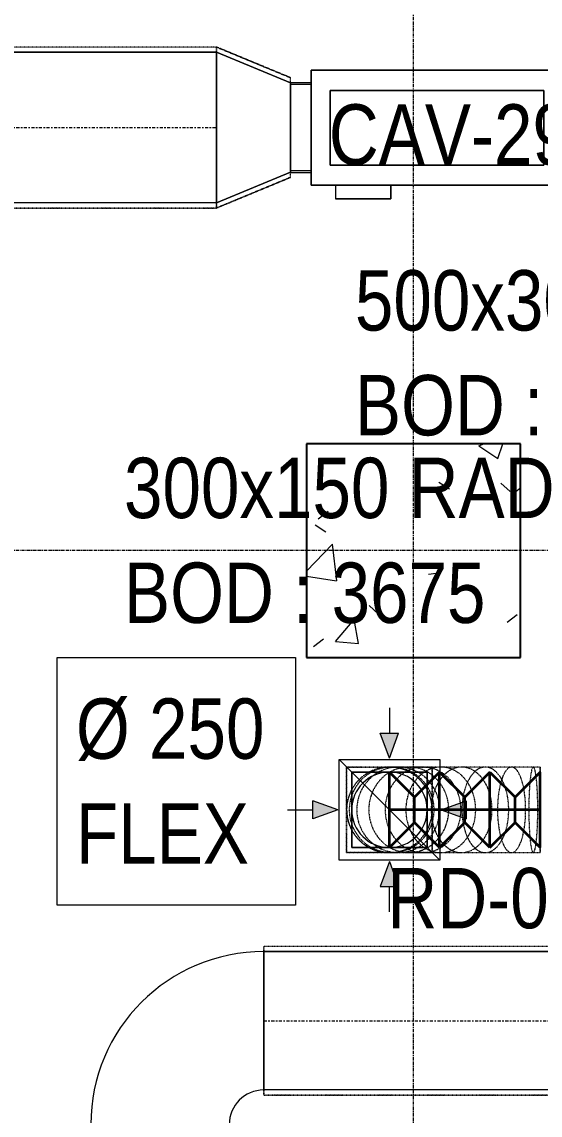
# Model space of a CAD drawing. Header units: inches. Extents: x -83664 to 20107, y -47222 to 19398.
# Drawn here: x -1529 to 531, y -12008 to -7663 of the extents above; entities that cross this region are included whole.
import ezdxf

# ---------------------------------------------------------------- set-up
doc = ezdxf.new("R2010")
doc.units = ezdxf.units.IN
doc.header["$MEASUREMENT"] = 0
for name, pattern in [('Center', [29.999999, 12, -6, 6, -6]), ('Grid Line', [22.225, 12.7, -3.175, 3.175, -3.175]), ('Hidden 0_50', [1.0584, 0.5292, -0.5292])]:
    doc.linetypes.add(name, pattern=pattern)
for name, color, linetype, lineweight in [('A-COLS', 7, 'Continuous', 9), ('A-DETL-GENF', 7, 'Continuous', 9), ('G-ANNO-TEXT', 7, 'Continuous', 9), ('M-EQPM', 7, 'Continuous', 18), ('M-HVAC-CDFF', 7, 'Continuous', 9), ('M-HVAC-DUCT-CNTR', 7, 'Center', 9), ('M-HVAC-DUCT-IDEN', 7, 'Continuous', 18), ('S-GRID', 7, 'Continuous', 9)]:
    doc.layers.add(name, color=color, linetype=linetype, lineweight=lineweight)
doc.layers.add('M-HVAC-DUCT', color=7, linetype='Continuous', lineweight=9, true_color=0xffe97f)
doc.layers.add('M-HVAC-DUCT-PATT', color=7, linetype='Continuous', lineweight=35, true_color=0x007f00)
doc.styles.add('Arial Narrow_21', font='ARIALN.TTF', dxfattribs={"height": 240})
pattern_1 = [(50, (0, 0), (1093.1044, -95.634), [114.3, -1257.3]), (355, (0, 0), (-211.4575, 1146.341), [91.44, -1005.84]), (100.451, (91.1, -8), (881.656, 1050.7), [97.14, -1068.54]), (46.184, (0, 304.8), (1626.475, -252.257), [171.45, -1885.95]), (96.636, (135.5, 283.8), (1424.416, 1484.565), [145.71, -1602.811]), (351.184, (0, 304.8), (1424.43, 1484.551), [137.16, -1508.76]), (21, (152.4, 228.6), (909.6863, -613.591), [114.3, -1257.3]), (326, (152.4, 228.6), (370.812, 1105.129), [91.44, -1005.84]), (71.451, (228.2, 177.5), (1280.5033, 491.528), [97.14, -1068.54]), (37.5, (0, 0), (18.5313, 507.3303), [50.292, -943.356, 50.292, -970.788, -1009.65]), (37.5, (0, 0), (18.5313, 507.3303), [-2014.728, 50.292, -959.358]), (7.5, (0, 0), (400.9178, 601.0836), [50.292, -531.876, 50.292, -920.496, -384.81]), (7.5, (0, 0), (400.9178, 601.0836), [-1552.956, 50.292, -334.518]), (327.5, (-339.85, 0), (813.54515, -34.3737), [50.292, -330.708, 50.292, -1138.428, -1577.34]), (327.5, (-339.85, 0), (813.54515, -34.3737), [-1569.72, 50.292, -1527.048]), (317.5, (-492.25, 0), (888.7755, 152.56), [50.292, -445.008, 50.292, -739.14, -1120.14]), (317.5, (-492.25, 0), (888.7755, 152.56), [-1284.732, 50.292, -1069.848])]

# ---------------------------------------------------------------- blocks, each defined once
blk = doc.blocks.new('GCE-AT-Return Air Rectangular Diffuser - 300X300-7590694-FIRST FLOOR AC CONDITIONING LAYOUT - PART A')
at = {"layer": 'A-DETL-GENF', "true_color": 0xff00ff}
for points in [[(0, 205), (36.4, 305), (-36.4, 305)], [(-305, -36.4), (-205, 0), (-305, 36.4)], [(305, -36.4), (305, 36.4), (205, 0)], [(36.4, -305), (0, -205), (-36.4, -305)]]:
    blk.add_hatch(color=6, dxfattribs=at).paths.add_polyline_path(points)
at = {"layer": 'A-DETL-GENF', "color": 6, "true_color": 0xff00ff}
for p, q in [((0, 405), (0, 305)), ((0, 205), (-36.4, 305)), ((-36.4, 305), (36.4, 305)), ((0, 205), (36.4, 305)), ((-200, 200), (200, 200)), ((-200, -200), (-200, 200)), ((-200, 200), (200, -200)), ((200, 200), (200, -200)), ((-205, 0), (-305, 36.4)), ((-305, -36.4), (-305, 36.4)), ((205, 0), (305, 36.4)), ((305, 36.4), (305, -36.4)), ((405, 0), (305, 0)), ((-405, 0), (-305, 0)), ((-205, 0), (-305, -36.4)), ((205, 0), (305, -36.4)), ((200, -200), (-200, -200)), ((0, -205), (-36.4, -305)), ((0, -205), (36.4, -305)), ((-36.4, -305), (36.4, -305)), ((0, -405), (0, -305))]:
    blk.add_line(p, q, dxfattribs=at)
blk = doc.blocks.new('M_Rectangular to Round Transition - Angle - 45 Degree-7399641-FIRST FLOOR AC CONDITIONING LAYOUT - PART A')
at = {"layer": 'M-HVAC-DUCT', "color": 6, "true_color": 0xff00ff}
for p, q in [((146028.2, 59241), (145878.2, 59241)), ((145878.2, 59241), (145878.2, 59091)), ((145878.2, 59241), (146178.2, 59241)), ((145878.2, 58941), (145878.2, 59241)), ((146178.2, 59241), (146028.2, 59241)), ((146178.2, 59091), (146178.2, 59241)), ((146178.2, 59241), (146178.2, 58941)), ((145878.2, 59091), (145878.2, 58941)), ((146178.2, 58941), (146178.2, 59091)), ((145878.2, 58941), (146028.2, 58941)), ((146178.2, 58941), (145878.2, 58941)), ((146028.2, 58941), (146178.2, 58941))]:
    blk.add_line(p, q, dxfattribs=at)
for start, end in [(90, 180), (0, 90), (180, 270), (270, 0)]:
    blk.add_arc((146028.2, 59091), 150, start, end, dxfattribs=at)
blk = doc.blocks.new('CAV - CAV-29-9301358-FIRST FLOOR AC CONDITIONING LAYOUT - PART A')
at = {"layer": 'M-EQPM', "color": 6, "true_color": 0xff00ff}
for p, q in [((500, 228.5), (-500, 228.5)), ((-500, 228.5), (-500, -228.5)), ((-500, -228.5), (-500, 228.5)), ((-500, 228.5), (500, 228.5)), ((500, -228.5), (500, 228.5)), ((500, 228.5), (500, -228.5)), ((-500, 178), (-581.8, 178)), ((-581.8, 178), (-581.8, -178)), ((-581.8, 178), (-581.8, -178)), ((-500, -178), (-500, 178)), ((-500, -178), (-500, 178)), ((581.8, 178), (500, 178)), ((500, 178), (500, -178)), ((500, 178), (500, -178)), ((581.8, -178), (581.8, 178)), ((581.8, -178), (581.8, 178)), ((-500, 171.3), (-581.8, 171.3)), ((-581.8, -169.7), (-581.8, 171.3)), ((-581.8, -169.7), (-581.8, 171.3)), ((-500, 171.3), (-500, -169.7)), ((-500, 171.3), (-500, -169.7)), ((-425, -148.8), (-425, 148.3)), ((-425, 148.3), (425, 148.3)), ((425, 148.3), (-425, 148.3)), ((-425, 148.3), (-425, -148.8)), ((425, 148.3), (425, -148.8)), ((425, -148.8), (425, 148.3)), ((581.8, 171.3), (500, 171.3)), ((500, -169.7), (500, 171.3)), ((500, -169.7), (500, 171.3)), ((581.8, 171.3), (581.8, -169.7)), ((581.8, 171.3), (581.8, -169.7)), ((-581.8, -169.7), (-500, -169.7)), ((425, -148.8), (-425, -148.8)), ((-425, -148.8), (425, -148.8)), ((500, -169.7), (581.8, -169.7)), ((-581.8, -178), (-500, -178)), ((500, -178), (581.8, -178)), ((-500, -228.5), (500, -228.5)), ((500, -228.5), (-500, -228.5)), ((-183.8, -228.5), (-403.8, -228.5)), ((-403.8, -228.5), (-183.8, -228.5)), ((-403.8, -228.5), (-403.8, -283.2)), ((-403.8, -228.5), (-403.8, -283.2)), ((-183.8, -283.2), (-183.8, -228.5)), ((-183.8, -228.5), (-183.8, -283.2)), ((-183.8, -283.2), (-403.8, -283.2)), ((-403.8, -283.2), (-183.8, -283.2))]:
    blk.add_line(p, q, dxfattribs=at)
blk = doc.blocks.new('M_Rectangular to Round Transition - Angle - 45 Degree-9301361-FIRST FLOOR AC CONDITIONING LAYOUT - PART A')
at = {"layer": 'M-HVAC-DUCT', "color": 6, "true_color": 0xff00ff}
for p, q in [((0, 300), (294.5, 178)), ((294.5, 178), (0, 300)), ((0, 300), (0, -300)), ((0, -300), (0, 300)), ((294.5, 0), (294.5, 178)), ((294.5, 0), (294.5, 178)), ((294.5, -178), (294.5, 0)), ((294.5, -178), (294.5, 0)), ((0, -300), (294.5, -178)), ((294.5, -178), (0, -300))]:
    blk.add_line(p, q, dxfattribs=at)
blk = doc.blocks.new('M_Rec Elbow - Radius - 0_75W-9404337-FIRST FLOOR AC CONDITIONING LAYOUT - PART A')
at = {"layer": 'M-HVAC-DUCT', "color": 30, "true_color": 0xff7f00}
for p, q in [((-275, 412.5), (275, 412.5)), ((275, 412.5), (-275, 412.5)), ((-412.5, 275), (-412.5, -275)), ((-412.5, -275), (-412.5, 275))]:
    blk.add_line(p, q, dxfattribs=at)
for radius in [137.5, 137.5, 687.5, 687.5]:
    blk.add_arc((-412.5, 412.5), radius, 270, 359.9998, dxfattribs=at)
blk = doc.blocks.new('TEMW-SMBZ-HO-BM-HVAC-00002_rvt-1-FIRST FLOOR AC CONDITIONING LAYOUT - PART A')
at = {"layer": 'M-HVAC-DUCT', "color": 6, "linetype": 'Hidden 0_50', "true_color": 0xff00ff}
for p, q in [((150701.1, 90609.6), (149815.7, 90609.6)), ((150701.1, 90609.6), (149815.7, 90609.6)), ((150701.1, 89969.6), (150701.1, 90609.6)), ((150701.1, 90609.6), (150701.1, 89969.6)), ((150701.1, 90609.6), (150995.6, 90487.6)), ((150995.6, 90487.6), (150701.1, 90609.6)), ((150701.1, 89969.6), (150701.1, 90609.6)), ((150701.1, 90609.6), (150701.1, 89969.6)), ((150995.6, 90289.6), (150995.6, 90487.6)), ((150995.6, 90289.6), (150995.6, 90487.6)), ((150995.6, 90091.6), (150995.6, 90289.6)), ((150995.6, 90091.6), (150995.6, 90289.6)), ((150701.1, 89969.6), (150995.6, 90091.6)), ((150995.6, 90091.6), (150701.1, 89969.6)), ((149815.7, 89969.6), (150701.1, 89969.6)), ((150701.1, 89969.6), (149815.7, 89969.6)), ((151388.5, 87747.5), (151218.5, 87747.5)), ((151218.5, 87747.5), (151218.5, 87577.5)), ((151218.5, 87407.5), (151218.5, 87747.5)), ((151218.5, 87747.5), (151558.5, 87747.5)), ((151397.4, 87747.5), (151388.5, 87747.5)), ((151558.5, 87747.5), (151388.5, 87747.5)), ((151423.4, 87747.5), (151397.4, 87747.5)), ((151465.4, 87747.5), (151423.4, 87747.5)), ((151522.1, 87747.5), (151465.4, 87747.5)), ((151592.5, 87747.5), (151522.1, 87747.5)), ((151558.5, 87577.5), (151558.5, 87747.5)), ((151558.5, 87747.5), (151558.5, 87407.5)), ((151675.4, 87747.5), (151592.5, 87747.5)), ((151769.6, 87747.5), (151675.4, 87747.5)), ((151874, 87747.5), (151769.6, 87747.5)), ((151960.3, 87747.5), (151874, 87747.5)), ((151987.4, 87747.5), (151960.3, 87747.5)), ((151987.4, 87407.5), (151987.4, 87747.5)), ((151987.4, 87407.5), (151987.4, 87747.5)), ((151987.4, 87747.5), (151987.4, 87577.5)), ((151987.4, 87747.5), (151987.4, 87577.5)), ((151218.5, 87577.5), (151218.5, 87407.5)), ((151558.5, 87407.5), (151558.5, 87577.5)), ((151987.4, 87577.5), (151987.4, 87407.5)), ((151987.4, 87577.5), (151987.4, 87407.5)), ((151218.5, 87407.5), (151388.5, 87407.5)), ((151558.5, 87407.5), (151218.5, 87407.5)), ((151388.5, 87407.5), (151397.4, 87407.5)), ((151388.5, 87407.5), (151558.5, 87407.5)), ((151397.4, 87407.5), (151423.4, 87407.5)), ((151423.4, 87407.5), (151465.4, 87407.5)), ((151465.4, 87407.5), (151522.1, 87407.5)), ((151522.1, 87407.5), (151592.5, 87407.5)), ((151592.5, 87407.5), (151675.4, 87407.5)), ((151675.4, 87407.5), (151769.6, 87407.5)), ((151769.6, 87407.5), (151874, 87407.5)), ((151874, 87407.5), (151960.3, 87407.5)), ((151960.3, 87407.5), (151987.4, 87407.5))]:
    blk.add_line(p, q, dxfattribs=at)
at = {"layer": 'M-HVAC-DUCT', "color": 6, "true_color": 0xff00ff}
for p, q in [((149815.7, 90589.6), (150701.1, 90589.6)), ((150701.1, 90589.6), (149815.7, 90589.6)), ((150701.1, 90589.6), (150701.1, 89989.6)), ((150701.1, 89989.6), (150701.1, 90589.6)), ((150701.1, 89989.6), (149815.7, 89989.6)), ((150701.1, 89989.6), (149815.7, 89989.6))]:
    blk.add_line(p, q, dxfattribs=at)
at = {"layer": 'M-HVAC-DUCT', "color": 30, "linetype": 'Hidden 0_50', "true_color": 0xff7f00}
for p, q in [((150889.1, 86444), (150889.1, 87034)), ((150889.1, 87034), (150889.1, 86444)), ((153605.4, 87034), (150889.1, 87034)), ((153605.4, 87034), (150889.1, 87034)), ((150889.1, 86444), (153605.4, 86444)), ((153605.4, 86444), (150889.1, 86444))]:
    blk.add_line(p, q, dxfattribs=at)
at = {"layer": 'M-HVAC-DUCT', "color": 30, "true_color": 0xff7f00}
for p, q in [((150889.1, 87014), (150889.1, 86464)), ((150889.1, 86464), (150889.1, 87014)), ((150889.1, 87014), (153605.4, 87014)), ((153605.4, 87014), (150889.1, 87014)), ((153605.4, 86464), (150889.1, 86464)), ((153605.4, 86464), (150889.1, 86464))]:
    blk.add_line(p, q, dxfattribs=at)
at = {"layer": 'M-HVAC-DUCT', "color": 6, "linetype": 'Hidden 0_50', "true_color": 0xff00ff}
for start, end in [(90, 270), (90, 180), (270, 90), (0, 90), (180, 270), (270, 0)]:
    blk.add_arc((151388.5, 87577.5), 170, start, end, dxfattribs=at)
for points in [[(151388.5, 87747.5), (151373.7, 87747.5), (151344, 87743.6), (151302.5, 87726.5), (151266.9, 87699.1), (151239.6, 87663.5), (151222.4, 87622.1), (151216.5, 87577.5), (151222.4, 87533), (151239.6, 87491.6), (151266.9, 87456), (151302.5, 87428.6), (151344, 87411.5), (151373.7, 87407.5), (151388.5, 87407.5)], [(151397.4, 87747.5), (151382.7, 87747.5), (151353.3, 87743.6), (151312.1, 87726.5), (151276.8, 87699.1), (151249.7, 87663.5), (151232.7, 87622.1), (151226.8, 87577.5), (151232.7, 87533), (151249.7, 87491.6), (151276.8, 87456), (151312.1, 87428.6), (151353.3, 87411.5), (151382.7, 87407.5), (151397.4, 87407.5)], [(151423.4, 87747.5), (151409.1, 87747.5), (151380.3, 87743.6), (151340.1, 87726.5), (151305.6, 87699.1), (151279.1, 87663.5), (151262.4, 87622.1), (151256.8, 87577.5), (151262.4, 87533), (151279.1, 87491.6), (151305.6, 87456), (151340.1, 87428.6), (151380.3, 87411.5), (151409.1, 87407.5), (151423.4, 87407.5)], [(151465.4, 87747.5), (151451.5, 87747.5), (151423.8, 87743.6), (151385, 87726.5), (151351.7, 87699.1), (151326.2, 87663.5), (151310.1, 87622.1), (151304.6, 87577.5), (151310.1, 87533), (151326.2, 87491.6), (151351.7, 87456), (151385, 87428.6), (151423.8, 87411.5), (151451.5, 87407.5), (151465.4, 87407.5)], [(151522.1, 87747.5), (151509, 87747.5), (151482.7, 87743.6), (151445.9, 87726.5), (151414.4, 87699.1), (151390.1, 87663.5), (151374.9, 87622.1), (151369.7, 87577.5), (151374.9, 87533), (151390.1, 87491.6), (151414.4, 87456), (151445.9, 87428.6), (151482.7, 87411.5), (151509, 87407.5), (151522.1, 87407.5)], [(151388.5, 87407.5), (151403.3, 87407.5), (151433, 87411.5), (151474.5, 87428.6), (151510.1, 87456), (151537.4, 87491.6), (151554.6, 87533), (151560.4, 87577.5), (151554.6, 87622.1), (151537.4, 87663.5), (151510.1, 87699.1), (151474.5, 87726.5), (151433, 87743.6), (151403.3, 87747.5), (151388.5, 87747.5)], [(151397.4, 87407.5), (151412.1, 87407.5), (151441.6, 87411.5), (151482.7, 87428.6), (151518, 87456), (151545.1, 87491.6), (151562.2, 87533), (151568, 87577.5), (151562.2, 87622.1), (151545.1, 87663.5), (151518, 87699.1), (151482.7, 87726.5), (151441.6, 87743.6), (151412.1, 87747.5), (151397.4, 87747.5)], [(151423.4, 87407.5), (151437.8, 87407.5), (151466.6, 87411.5), (151506.8, 87428.6), (151541.3, 87456), (151567.8, 87491.6), (151584.4, 87533), (151590.1, 87577.5), (151584.4, 87622.1), (151567.8, 87663.5), (151541.3, 87699.1), (151506.8, 87726.5), (151466.6, 87743.6), (151437.8, 87747.5), (151423.4, 87747.5)], [(151592.5, 87747.5), (151580.4, 87747.5), (151556.2, 87743.6), (151522.3, 87726.5), (151493.3, 87699.1), (151471, 87663.5), (151456.9, 87622.1), (151452.2, 87577.5), (151456.9, 87533), (151471, 87491.6), (151493.3, 87456), (151522.3, 87428.6), (151556.2, 87411.5), (151580.4, 87407.5), (151592.5, 87407.5)], [(151465.4, 87407.5), (151479.3, 87407.5), (151507, 87411.5), (151545.8, 87428.6), (151579.1, 87456), (151604.6, 87491.6), (151620.7, 87533), (151626.1, 87577.5), (151620.7, 87622.1), (151604.6, 87663.5), (151579.1, 87699.1), (151545.8, 87726.5), (151507, 87743.6), (151479.3, 87747.5), (151465.4, 87747.5)], [(151522.1, 87407.5), (151535.3, 87407.5), (151561.6, 87411.5), (151598.4, 87428.6), (151629.9, 87456), (151654.1, 87491.6), (151669.4, 87533), (151674.6, 87577.5), (151669.4, 87622.1), (151654.1, 87663.5), (151629.9, 87699.1), (151598.4, 87726.5), (151561.6, 87743.6), (151535.3, 87747.5), (151522.1, 87747.5)], [(151675.4, 87747.5), (151664.8, 87747.5), (151643.8, 87743.6), (151614.3, 87726.5), (151589, 87699.1), (151569.6, 87663.5), (151557.4, 87622.1), (151553.2, 87577.5), (151557.4, 87533), (151569.6, 87491.6), (151589, 87456), (151614.3, 87428.6), (151643.8, 87411.5), (151664.8, 87407.5), (151675.4, 87407.5)], [(151592.5, 87407.5), (151604.6, 87407.5), (151628.8, 87411.5), (151662.7, 87428.6), (151691.8, 87456), (151714.1, 87491.6), (151728.1, 87533), (151732.9, 87577.5), (151728.1, 87622.1), (151714.1, 87663.5), (151691.8, 87699.1), (151662.7, 87726.5), (151628.8, 87743.6), (151604.6, 87747.5), (151592.5, 87747.5)], [(151675.4, 87407.5), (151685.9, 87407.5), (151707, 87411.5), (151736.5, 87428.6), (151761.8, 87456), (151781.2, 87491.6), (151793.4, 87533), (151797.5, 87577.5), (151793.4, 87622.1), (151781.2, 87663.5), (151761.8, 87699.1), (151736.5, 87726.5), (151707, 87743.6), (151685.9, 87747.5), (151675.4, 87747.5)], [(151769.6, 87747.5), (151761.4, 87747.5), (151745.2, 87743.6), (151722.5, 87726.5), (151703, 87699.1), (151688.1, 87663.5), (151678.7, 87622.1), (151675.5, 87577.5), (151678.7, 87533), (151688.1, 87491.6), (151703, 87456), (151722.5, 87428.6), (151745.2, 87411.5), (151761.4, 87407.5), (151769.6, 87407.5)], [(151769.6, 87407.5), (151777.7, 87407.5), (151793.9, 87411.5), (151816.6, 87428.6), (151836.1, 87456), (151851.1, 87491.6), (151860.5, 87533), (151863.7, 87577.5), (151860.5, 87622.1), (151851.1, 87663.5), (151836.1, 87699.1), (151816.6, 87726.5), (151793.9, 87743.6), (151777.7, 87747.5), (151769.6, 87747.5)], [(151874, 87747.5), (151869, 87747.5), (151859.4, 87743.6), (151845.7, 87726.5), (151834, 87699.1), (151825, 87663.5), (151819.4, 87622.1), (151817.5, 87577.5), (151819.4, 87533), (151825, 87491.6), (151834, 87456), (151845.7, 87428.6), (151859.4, 87411.5), (151869, 87407.5), (151874, 87407.5)], [(151874, 87407.5), (151878.9, 87407.5), (151888.6, 87411.5), (151902.2, 87428.6), (151913.9, 87456), (151922.9, 87491.6), (151928.5, 87533), (151930.5, 87577.5), (151928.5, 87622.1), (151922.9, 87663.5), (151913.9, 87699.1), (151902.2, 87726.5), (151888.6, 87743.6), (151878.9, 87747.5), (151874, 87747.5)], [(151960.3, 87747.5), (151958.7, 87747.5), (151955.6, 87743.6), (151951.3, 87726.5), (151947.5, 87699.1), (151944.7, 87663.5), (151942.9, 87622.1), (151942.3, 87577.5), (151942.9, 87533), (151944.7, 87491.6), (151947.5, 87456), (151951.3, 87428.6), (151955.6, 87411.5), (151958.7, 87407.5), (151960.3, 87407.5)], [(151960.3, 87407.5), (151961.9, 87407.5), (151964.9, 87411.5), (151969.3, 87428.6), (151973, 87456), (151975.9, 87491.6), (151977.7, 87533), (151978.3, 87577.5), (151977.7, 87622.1), (151975.9, 87663.5), (151973, 87699.1), (151969.3, 87726.5), (151964.9, 87743.6), (151961.9, 87747.5), (151960.3, 87747.5)]]:
    blk.add_open_spline(points, degree=3, dxfattribs=at)
at = {"layer": 'M-HVAC-DUCT-CNTR', "color": 6, "true_color": 0xff00ff}
blk.add_line((149815.7, 90289.6), (150701.1, 90289.6), dxfattribs=at)
at = {"layer": 'M-HVAC-DUCT-CNTR', "color": 30, "true_color": 0xff7f00}
blk.add_line((150889.1, 86739), (153605.4, 86739), dxfattribs=at)
at = {"layer": 'M-HVAC-DUCT-CNTR', "color": 6, "linetype": 'Continuous', "lineweight": 35, "true_color": 0xff00ff}
blk.add_open_spline([(151987.4, 87577.5), (151634.7, 87577.5), (151388.5, 87577.5), (151388.5, 87577.5)], degree=3, dxfattribs=at)
at = {"layer": 'M-HVAC-DUCT-PATT', "color": 6, "true_color": 0xff00ff}
for p, q in [((151388.5, 87427.5), (151388.5, 87727.5)), ((151388.5, 87727.5), (151488.3, 87627.7)), ((151588.1, 87727.5), (151488.3, 87627.7)), ((151588.1, 87427.5), (151588.1, 87727.5)), ((151588.1, 87427.5), (151588.1, 87727.5)), ((151588.1, 87727.5), (151687.9, 87627.7)), ((151787.7, 87727.5), (151687.9, 87627.7)), ((151787.7, 87427.5), (151787.7, 87727.5)), ((151787.7, 87427.5), (151787.7, 87727.5)), ((151787.7, 87727.5), (151887.6, 87627.7)), ((151987.4, 87727.5), (151887.6, 87627.7)), ((151987.4, 87427.5), (151987.4, 87727.5)), ((151987.4, 87427.5), (151987.4, 87727.5)), ((151488.3, 87527.4), (151488.3, 87627.7)), ((151687.9, 87527.4), (151687.9, 87627.7)), ((151887.6, 87527.4), (151887.6, 87627.7)), ((151388.5, 87427.5), (151488.3, 87527.4)), ((151588.1, 87427.5), (151488.3, 87527.4)), ((151588.1, 87427.5), (151687.9, 87527.4)), ((151787.7, 87427.5), (151687.9, 87527.4)), ((151787.7, 87427.5), (151887.6, 87527.4)), ((151987.4, 87427.5), (151887.6, 87527.4))]:
    blk.add_line(p, q, dxfattribs=at)
at = {"layer": 'M-EQPM', "color": 6, "linetype": 'Hidden 0_50', "lineweight": 9, "true_color": 0xff00ff}
blk.add_blockref('CAV - CAV-29-9301358-FIRST FLOOR AC CONDITIONING LAYOUT - PART A', (151577.4, 90288.8), dxfattribs=at)
at = {"layer": 'M-HVAC-CDFF', "color": 6, "linetype": 'Hidden 0_50', "lineweight": 9, "true_color": 0xff00ff}
blk.add_blockref('GCE-AT-Return Air Rectangular Diffuser - 300X300-7590694-FIRST FLOOR AC CONDITIONING LAYOUT - PART A', (151388.5, 87577.5), dxfattribs=at)
at = {"layer": 'M-HVAC-DUCT', "color": 6, "linetype": 'Hidden 0_50', "lineweight": 9, "true_color": 0xff00ff}
for name, p in [('M_Rectangular to Round Transition - Angle - 45 Degree-9301361-FIRST FLOOR AC CONDITIONING LAYOUT - PART A', (150701.1, 90289.6)), ('M_Rectangular to Round Transition - Angle - 45 Degree-7399641-FIRST FLOOR AC CONDITIONING LAYOUT - PART A', (5360.3, 28486.5))]:
    blk.add_blockref(name, p, dxfattribs=at)
at = {"layer": 'M-HVAC-DUCT', "color": 6, "linetype": 'Hidden 0_50', "lineweight": 9, "true_color": 0xff00ff, "rotation": 180.0002278344205}
blk.add_blockref('M_Rec Elbow - Radius - 0_75W-9404337-FIRST FLOOR AC CONDITIONING LAYOUT - PART A', (150476.6, 86739), dxfattribs=at)
blk = doc.blocks.new('TEMW-SMBZ-HO-BM-HVAC-00002_rvt-2-FIRST FLOOR AC CONDITIONING LAYOUT - PART A')
at = {"layer": 'M-HVAC-DUCT', "color": 6, "linetype": 'Hidden 0_50', "true_color": 0xff00ff}
for p, q in [((150701.1, 90609.6), (149815.7, 90609.6)), ((150701.1, 90609.6), (149815.7, 90609.6)), ((150701.1, 89969.6), (150701.1, 90609.6)), ((150701.1, 90609.6), (150701.1, 89969.6)), ((150701.1, 90609.6), (150995.6, 90487.6)), ((150995.6, 90487.6), (150701.1, 90609.6)), ((150701.1, 89969.6), (150701.1, 90609.6)), ((150701.1, 90609.6), (150701.1, 89969.6)), ((150995.6, 90289.6), (150995.6, 90487.6)), ((150995.6, 90289.6), (150995.6, 90487.6)), ((150995.6, 90091.6), (150995.6, 90289.6)), ((150995.6, 90091.6), (150995.6, 90289.6)), ((150701.1, 89969.6), (150995.6, 90091.6)), ((150995.6, 90091.6), (150701.1, 89969.6)), ((149815.7, 89969.6), (150701.1, 89969.6)), ((150701.1, 89969.6), (149815.7, 89969.6)), ((151388.5, 87747.5), (151218.5, 87747.5)), ((151218.5, 87747.5), (151218.5, 87577.5)), ((151218.5, 87407.5), (151218.5, 87747.5)), ((151218.5, 87747.5), (151558.5, 87747.5)), ((151397.4, 87747.5), (151388.5, 87747.5)), ((151558.5, 87747.5), (151388.5, 87747.5)), ((151423.4, 87747.5), (151397.4, 87747.5)), ((151465.4, 87747.5), (151423.4, 87747.5)), ((151522.1, 87747.5), (151465.4, 87747.5)), ((151592.5, 87747.5), (151522.1, 87747.5)), ((151558.5, 87577.5), (151558.5, 87747.5)), ((151558.5, 87747.5), (151558.5, 87407.5)), ((151675.4, 87747.5), (151592.5, 87747.5)), ((151769.6, 87747.5), (151675.4, 87747.5)), ((151874, 87747.5), (151769.6, 87747.5)), ((151960.3, 87747.5), (151874, 87747.5)), ((151987.4, 87747.5), (151960.3, 87747.5)), ((151987.4, 87407.5), (151987.4, 87747.5)), ((151987.4, 87407.5), (151987.4, 87747.5)), ((151987.4, 87747.5), (151987.4, 87577.5)), ((151987.4, 87747.5), (151987.4, 87577.5)), ((151218.5, 87577.5), (151218.5, 87407.5)), ((151558.5, 87407.5), (151558.5, 87577.5)), ((151987.4, 87577.5), (151987.4, 87407.5)), ((151987.4, 87577.5), (151987.4, 87407.5)), ((151218.5, 87407.5), (151388.5, 87407.5)), ((151558.5, 87407.5), (151218.5, 87407.5)), ((151388.5, 87407.5), (151397.4, 87407.5)), ((151388.5, 87407.5), (151558.5, 87407.5)), ((151397.4, 87407.5), (151423.4, 87407.5)), ((151423.4, 87407.5), (151465.4, 87407.5)), ((151465.4, 87407.5), (151522.1, 87407.5)), ((151522.1, 87407.5), (151592.5, 87407.5)), ((151592.5, 87407.5), (151675.4, 87407.5)), ((151675.4, 87407.5), (151769.6, 87407.5)), ((151769.6, 87407.5), (151874, 87407.5)), ((151874, 87407.5), (151960.3, 87407.5)), ((151960.3, 87407.5), (151987.4, 87407.5))]:
    blk.add_line(p, q, dxfattribs=at)
at = {"layer": 'M-HVAC-DUCT', "color": 6, "true_color": 0xff00ff}
for p, q in [((149815.7, 90589.6), (150701.1, 90589.6)), ((150701.1, 90589.6), (149815.7, 90589.6)), ((150701.1, 90589.6), (150701.1, 89989.6)), ((150701.1, 89989.6), (150701.1, 90589.6)), ((150701.1, 89989.6), (149815.7, 89989.6)), ((150701.1, 89989.6), (149815.7, 89989.6))]:
    blk.add_line(p, q, dxfattribs=at)
at = {"layer": 'M-HVAC-DUCT', "color": 30, "linetype": 'Hidden 0_50', "true_color": 0xff7f00}
for p, q in [((150889.1, 86444), (150889.1, 87034)), ((150889.1, 87034), (150889.1, 86444)), ((153605.4, 87034), (150889.1, 87034)), ((153605.4, 87034), (150889.1, 87034)), ((150889.1, 86444), (153605.4, 86444)), ((153605.4, 86444), (150889.1, 86444))]:
    blk.add_line(p, q, dxfattribs=at)
at = {"layer": 'M-HVAC-DUCT', "color": 30, "true_color": 0xff7f00}
for p, q in [((150889.1, 87014), (150889.1, 86464)), ((150889.1, 86464), (150889.1, 87014)), ((150889.1, 87014), (153605.4, 87014)), ((153605.4, 87014), (150889.1, 87014)), ((153605.4, 86464), (150889.1, 86464)), ((153605.4, 86464), (150889.1, 86464))]:
    blk.add_line(p, q, dxfattribs=at)
at = {"layer": 'M-HVAC-DUCT', "color": 6, "linetype": 'Hidden 0_50', "true_color": 0xff00ff}
for start, end in [(90, 270), (90, 180), (270, 90), (0, 90), (180, 270), (270, 0)]:
    blk.add_arc((151388.5, 87577.5), 170, start, end, dxfattribs=at)
for points in [[(151388.5, 87747.5), (151373.7, 87747.5), (151344, 87743.6), (151302.5, 87726.5), (151266.9, 87699.1), (151239.6, 87663.5), (151222.4, 87622.1), (151216.5, 87577.5), (151222.4, 87533), (151239.6, 87491.6), (151266.9, 87456), (151302.5, 87428.6), (151344, 87411.5), (151373.7, 87407.5), (151388.5, 87407.5)], [(151397.4, 87747.5), (151382.7, 87747.5), (151353.3, 87743.6), (151312.1, 87726.5), (151276.8, 87699.1), (151249.7, 87663.5), (151232.7, 87622.1), (151226.8, 87577.5), (151232.7, 87533), (151249.7, 87491.6), (151276.8, 87456), (151312.1, 87428.6), (151353.3, 87411.5), (151382.7, 87407.5), (151397.4, 87407.5)], [(151423.4, 87747.5), (151409.1, 87747.5), (151380.3, 87743.6), (151340.1, 87726.5), (151305.6, 87699.1), (151279.1, 87663.5), (151262.4, 87622.1), (151256.8, 87577.5), (151262.4, 87533), (151279.1, 87491.6), (151305.6, 87456), (151340.1, 87428.6), (151380.3, 87411.5), (151409.1, 87407.5), (151423.4, 87407.5)], [(151465.4, 87747.5), (151451.5, 87747.5), (151423.8, 87743.6), (151385, 87726.5), (151351.7, 87699.1), (151326.2, 87663.5), (151310.1, 87622.1), (151304.6, 87577.5), (151310.1, 87533), (151326.2, 87491.6), (151351.7, 87456), (151385, 87428.6), (151423.8, 87411.5), (151451.5, 87407.5), (151465.4, 87407.5)], [(151522.1, 87747.5), (151509, 87747.5), (151482.7, 87743.6), (151445.9, 87726.5), (151414.4, 87699.1), (151390.1, 87663.5), (151374.9, 87622.1), (151369.7, 87577.5), (151374.9, 87533), (151390.1, 87491.6), (151414.4, 87456), (151445.9, 87428.6), (151482.7, 87411.5), (151509, 87407.5), (151522.1, 87407.5)], [(151388.5, 87407.5), (151403.3, 87407.5), (151433, 87411.5), (151474.5, 87428.6), (151510.1, 87456), (151537.4, 87491.6), (151554.6, 87533), (151560.4, 87577.5), (151554.6, 87622.1), (151537.4, 87663.5), (151510.1, 87699.1), (151474.5, 87726.5), (151433, 87743.6), (151403.3, 87747.5), (151388.5, 87747.5)], [(151397.4, 87407.5), (151412.1, 87407.5), (151441.6, 87411.5), (151482.7, 87428.6), (151518, 87456), (151545.1, 87491.6), (151562.2, 87533), (151568, 87577.5), (151562.2, 87622.1), (151545.1, 87663.5), (151518, 87699.1), (151482.7, 87726.5), (151441.6, 87743.6), (151412.1, 87747.5), (151397.4, 87747.5)], [(151423.4, 87407.5), (151437.8, 87407.5), (151466.6, 87411.5), (151506.8, 87428.6), (151541.3, 87456), (151567.8, 87491.6), (151584.4, 87533), (151590.1, 87577.5), (151584.4, 87622.1), (151567.8, 87663.5), (151541.3, 87699.1), (151506.8, 87726.5), (151466.6, 87743.6), (151437.8, 87747.5), (151423.4, 87747.5)], [(151592.5, 87747.5), (151580.4, 87747.5), (151556.2, 87743.6), (151522.3, 87726.5), (151493.3, 87699.1), (151471, 87663.5), (151456.9, 87622.1), (151452.2, 87577.5), (151456.9, 87533), (151471, 87491.6), (151493.3, 87456), (151522.3, 87428.6), (151556.2, 87411.5), (151580.4, 87407.5), (151592.5, 87407.5)], [(151465.4, 87407.5), (151479.3, 87407.5), (151507, 87411.5), (151545.8, 87428.6), (151579.1, 87456), (151604.6, 87491.6), (151620.7, 87533), (151626.1, 87577.5), (151620.7, 87622.1), (151604.6, 87663.5), (151579.1, 87699.1), (151545.8, 87726.5), (151507, 87743.6), (151479.3, 87747.5), (151465.4, 87747.5)], [(151522.1, 87407.5), (151535.3, 87407.5), (151561.6, 87411.5), (151598.4, 87428.6), (151629.9, 87456), (151654.1, 87491.6), (151669.4, 87533), (151674.6, 87577.5), (151669.4, 87622.1), (151654.1, 87663.5), (151629.9, 87699.1), (151598.4, 87726.5), (151561.6, 87743.6), (151535.3, 87747.5), (151522.1, 87747.5)], [(151675.4, 87747.5), (151664.8, 87747.5), (151643.8, 87743.6), (151614.3, 87726.5), (151589, 87699.1), (151569.6, 87663.5), (151557.4, 87622.1), (151553.2, 87577.5), (151557.4, 87533), (151569.6, 87491.6), (151589, 87456), (151614.3, 87428.6), (151643.8, 87411.5), (151664.8, 87407.5), (151675.4, 87407.5)], [(151592.5, 87407.5), (151604.6, 87407.5), (151628.8, 87411.5), (151662.7, 87428.6), (151691.8, 87456), (151714.1, 87491.6), (151728.1, 87533), (151732.9, 87577.5), (151728.1, 87622.1), (151714.1, 87663.5), (151691.8, 87699.1), (151662.7, 87726.5), (151628.8, 87743.6), (151604.6, 87747.5), (151592.5, 87747.5)], [(151675.4, 87407.5), (151685.9, 87407.5), (151707, 87411.5), (151736.5, 87428.6), (151761.8, 87456), (151781.2, 87491.6), (151793.4, 87533), (151797.5, 87577.5), (151793.4, 87622.1), (151781.2, 87663.5), (151761.8, 87699.1), (151736.5, 87726.5), (151707, 87743.6), (151685.9, 87747.5), (151675.4, 87747.5)], [(151769.6, 87747.5), (151761.4, 87747.5), (151745.2, 87743.6), (151722.5, 87726.5), (151703, 87699.1), (151688.1, 87663.5), (151678.7, 87622.1), (151675.5, 87577.5), (151678.7, 87533), (151688.1, 87491.6), (151703, 87456), (151722.5, 87428.6), (151745.2, 87411.5), (151761.4, 87407.5), (151769.6, 87407.5)], [(151769.6, 87407.5), (151777.7, 87407.5), (151793.9, 87411.5), (151816.6, 87428.6), (151836.1, 87456), (151851.1, 87491.6), (151860.5, 87533), (151863.7, 87577.5), (151860.5, 87622.1), (151851.1, 87663.5), (151836.1, 87699.1), (151816.6, 87726.5), (151793.9, 87743.6), (151777.7, 87747.5), (151769.6, 87747.5)], [(151874, 87747.5), (151869, 87747.5), (151859.4, 87743.6), (151845.7, 87726.5), (151834, 87699.1), (151825, 87663.5), (151819.4, 87622.1), (151817.5, 87577.5), (151819.4, 87533), (151825, 87491.6), (151834, 87456), (151845.7, 87428.6), (151859.4, 87411.5), (151869, 87407.5), (151874, 87407.5)], [(151874, 87407.5), (151878.9, 87407.5), (151888.6, 87411.5), (151902.2, 87428.6), (151913.9, 87456), (151922.9, 87491.6), (151928.5, 87533), (151930.5, 87577.5), (151928.5, 87622.1), (151922.9, 87663.5), (151913.9, 87699.1), (151902.2, 87726.5), (151888.6, 87743.6), (151878.9, 87747.5), (151874, 87747.5)], [(151960.3, 87747.5), (151958.7, 87747.5), (151955.6, 87743.6), (151951.3, 87726.5), (151947.5, 87699.1), (151944.7, 87663.5), (151942.9, 87622.1), (151942.3, 87577.5), (151942.9, 87533), (151944.7, 87491.6), (151947.5, 87456), (151951.3, 87428.6), (151955.6, 87411.5), (151958.7, 87407.5), (151960.3, 87407.5)], [(151960.3, 87407.5), (151961.9, 87407.5), (151964.9, 87411.5), (151969.3, 87428.6), (151973, 87456), (151975.9, 87491.6), (151977.7, 87533), (151978.3, 87577.5), (151977.7, 87622.1), (151975.9, 87663.5), (151973, 87699.1), (151969.3, 87726.5), (151964.9, 87743.6), (151961.9, 87747.5), (151960.3, 87747.5)]]:
    blk.add_open_spline(points, degree=3, dxfattribs=at)
at = {"layer": 'M-HVAC-DUCT-CNTR', "color": 6, "true_color": 0xff00ff}
blk.add_line((149815.7, 90289.6), (150701.1, 90289.6), dxfattribs=at)
at = {"layer": 'M-HVAC-DUCT-CNTR', "color": 30, "true_color": 0xff7f00}
blk.add_line((150889.1, 86739), (153605.4, 86739), dxfattribs=at)
at = {"layer": 'M-HVAC-DUCT-CNTR', "color": 6, "linetype": 'Continuous', "lineweight": 35, "true_color": 0xff00ff}
blk.add_open_spline([(151987.4, 87577.5), (151634.7, 87577.5), (151388.5, 87577.5), (151388.5, 87577.5)], degree=3, dxfattribs=at)
at = {"layer": 'M-HVAC-DUCT-PATT', "color": 6, "true_color": 0xff00ff}
for p, q in [((151388.5, 87427.5), (151388.5, 87727.5)), ((151388.5, 87727.5), (151488.3, 87627.7)), ((151588.1, 87727.5), (151488.3, 87627.7)), ((151588.1, 87427.5), (151588.1, 87727.5)), ((151588.1, 87427.5), (151588.1, 87727.5)), ((151588.1, 87727.5), (151687.9, 87627.7)), ((151787.7, 87727.5), (151687.9, 87627.7)), ((151787.7, 87427.5), (151787.7, 87727.5)), ((151787.7, 87427.5), (151787.7, 87727.5)), ((151787.7, 87727.5), (151887.6, 87627.7)), ((151987.4, 87727.5), (151887.6, 87627.7)), ((151987.4, 87427.5), (151987.4, 87727.5)), ((151987.4, 87427.5), (151987.4, 87727.5)), ((151488.3, 87527.4), (151488.3, 87627.7)), ((151687.9, 87527.4), (151687.9, 87627.7)), ((151887.6, 87527.4), (151887.6, 87627.7)), ((151388.5, 87427.5), (151488.3, 87527.4)), ((151588.1, 87427.5), (151488.3, 87527.4)), ((151588.1, 87427.5), (151687.9, 87527.4)), ((151787.7, 87427.5), (151687.9, 87527.4)), ((151787.7, 87427.5), (151887.6, 87527.4)), ((151987.4, 87427.5), (151887.6, 87527.4))]:
    blk.add_line(p, q, dxfattribs=at)
at = {"layer": 'M-EQPM', "color": 6, "linetype": 'Hidden 0_50', "lineweight": 9, "true_color": 0xff00ff}
blk.add_blockref('CAV - CAV-29-9301358-FIRST FLOOR AC CONDITIONING LAYOUT - PART A', (151577.4, 90288.8), dxfattribs=at)
at = {"layer": 'M-HVAC-CDFF', "color": 6, "linetype": 'Hidden 0_50', "lineweight": 9, "true_color": 0xff00ff}
blk.add_blockref('GCE-AT-Return Air Rectangular Diffuser - 300X300-7590694-FIRST FLOOR AC CONDITIONING LAYOUT - PART A', (151388.5, 87577.5), dxfattribs=at)
at = {"layer": 'M-HVAC-DUCT', "color": 6, "linetype": 'Hidden 0_50', "lineweight": 9, "true_color": 0xff00ff}
for name, p in [('M_Rectangular to Round Transition - Angle - 45 Degree-9301361-FIRST FLOOR AC CONDITIONING LAYOUT - PART A', (150701.1, 90289.6)), ('M_Rectangular to Round Transition - Angle - 45 Degree-7399641-FIRST FLOOR AC CONDITIONING LAYOUT - PART A', (5360.3, 28486.5))]:
    blk.add_blockref(name, p, dxfattribs=at)
at = {"layer": 'M-HVAC-DUCT', "color": 6, "linetype": 'Hidden 0_50', "lineweight": 9, "true_color": 0xff00ff, "rotation": 180.0002278344205}
blk.add_blockref('M_Rec Elbow - Radius - 0_75W-9404337-FIRST FLOOR AC CONDITIONING LAYOUT - PART A', (150476.6, 86739), dxfattribs=at)
blk = doc.blocks.new('SMBZ_Hospital Arch Model_2026_01_29_rvt-1-FIRST FLOOR AC CONDITIONING LAYOUT - PART A')
at = {"layer": 'A-COLS', "true_color": 0xbbbbbb}
h = blk.add_hatch(dxfattribs=at)
h.set_pattern_fill('FP_14', color=9, style=0, pattern_type=2)
h.set_pattern_definition(pattern_1)
h.paths.add_polyline_path([(151909.4, 88182.7), (151909.4, 89032.7), (151059.4, 89032.7), (151059.4, 88182.7)])
h = blk.add_hatch(dxfattribs=at)
h.set_pattern_fill('FP_14', color=9, style=0, pattern_type=2)
h.set_pattern_definition(pattern_1)
h.paths.add_polyline_path([(151909.4, 88182.7), (151909.4, 89032.7), (151059.4, 89032.7), (151059.4, 88182.7)])
at = {"layer": 'A-COLS', "color": 9, "lineweight": 25, "true_color": 0xbbbbbb}
for p, q in [((151909.4, 89032.7), (151059.4, 89032.7)), ((151059.4, 89032.7), (151059.4, 88182.7)), ((151909.4, 89032.7), (151059.4, 89032.7)), ((151059.4, 89032.7), (151059.4, 88182.7)), ((151909.4, 88182.7), (151909.4, 89032.7)), ((151909.4, 88182.7), (151909.4, 89032.7)), ((151059.4, 88182.7), (151909.4, 88182.7)), ((151059.4, 88182.7), (151909.4, 88182.7))]:
    blk.add_line(p, q, dxfattribs=at)
at = {"layer": 'A-COLS', "color": 9, "true_color": 0xbbbbbb}
for p, q in [((151059.4, 88182.7), (151059.4, 89032.7)), ((151059.4, 89032.7), (151909.4, 89032.7)), ((151059.4, 88182.7), (151059.4, 89032.7)), ((151059.4, 89032.7), (151909.4, 89032.7)), ((151909.4, 89032.7), (151909.4, 88182.7)), ((151909.4, 89032.7), (151909.4, 88182.7)), ((151909.4, 88182.7), (151059.4, 88182.7)), ((151909.4, 88182.7), (151059.4, 88182.7))]:
    blk.add_line(p, q, dxfattribs=at)

msp = doc.modelspace()

# ---------------------------------------------------------------- linework, layer by layer
at = {"layer": 'G-ANNO-TEXT', "flags": 128}
msp.add_lwpolyline([(-1389, -10189.4), (-441.7, -10189.4), (-441.7, -11173.4), (-1389, -11173.4)], close=True, dxfattribs=at)
at = {"layer": 'S-GRID', "color": 254, "linetype": 'Grid Line', "true_color": 0xdcdcdc}
for p, q in [((27.7, -44103.7), (27.7, 15149.1)), ((20106.7, -9764.5), (-81517, -9764.5))]:
    msp.add_line(p, q, dxfattribs=at)

# ---------------------------------------------------------------- block references
at = {"lineweight": 5}
for name in ['SMBZ_Hospital Arch Model_2026_01_29_rvt-1-FIRST FLOOR AC CONDITIONING LAYOUT - PART A', 'TEMW-SMBZ-HO-BM-HVAC-00002_rvt-1-FIRST FLOOR AC CONDITIONING LAYOUT - PART A', 'TEMW-SMBZ-HO-BM-HVAC-00002_rvt-2-FIRST FLOOR AC CONDITIONING LAYOUT - PART A']:
    msp.add_blockref(name, (-151456.7, -98372.2), dxfattribs=at)

# ---------------------------------------------------------------- texts
at = {"layer": 'G-ANNO-TEXT', "char_height": 240, "attachment_point": 1, "style": 'Arial Narrow_21'}
for s, insert, width in [('CAV-29', (-309.1, -7990.4), 1214.557), ('Ø 250', (-1314, -10351.8), 937.974), ('FLEX', (-1314, -10768.5), 865.822), ('RD-03', (-76.4, -11025.6), 1010.126)]:
    msp.add_mtext(s, dxfattribs=dict(at, insert=insert, width=width))
at = {"layer": 'M-HVAC-DUCT-IDEN', "lineweight": 9, "char_height": 240, "attachment_point": 1, "style": 'Arial Narrow_21'}
for s, insert, width in [('500x300 RAD', (-205.3, -8649.6), 2152.531), ('BOD : 3600', (-205.3, -9066.3), 1803.797), ('300x150 RAD', (-1123.1, -9395), 2152.531), ('BOD : 3675', (-1123.1, -9811.8), 1803.797)]:
    msp.add_mtext(s, dxfattribs=dict(at, insert=insert, width=width))

doc.saveas('drawing.dxf')
